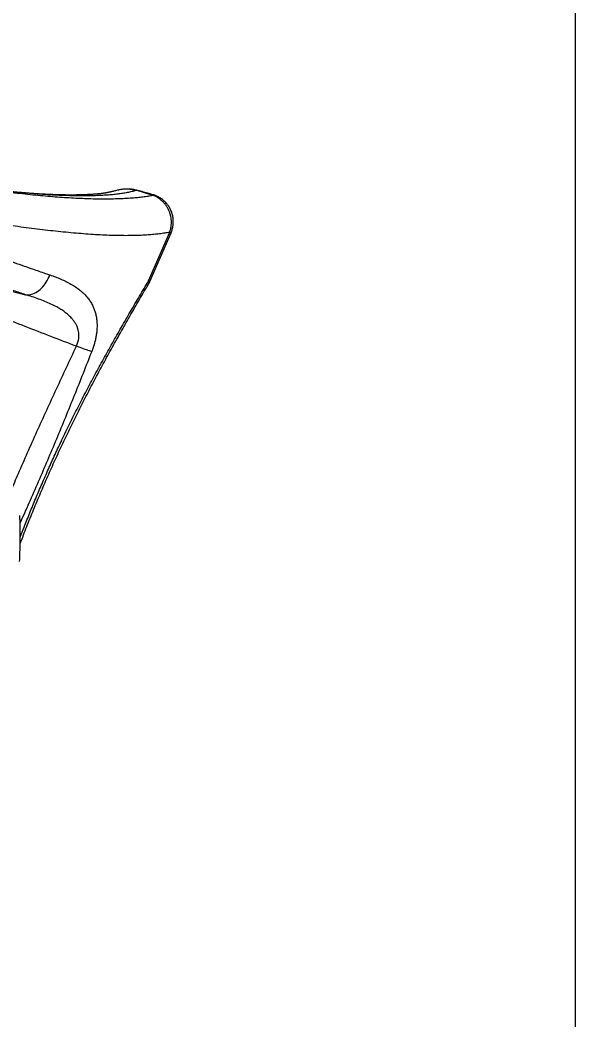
# Model space of a CAD drawing. Header units: millimetres. Extents: x -7245 to 6306, y -6696 to 5973.
# Drawn here: x 2948 to 4345, y -3014 to -565 of the extents above; entities that cross this region are included whole.
import ezdxf

# ---------------------------------------------------------------- set-up
doc = ezdxf.new("R2010")
doc.units = ezdxf.units.MM
for name, color, linetype in [('DIKOM_ОБЪЕКТ', 7, 'Continuous'), ('DIKOM_РАЗМЕР_ЗОНА', 7, 'Continuous'), ('DIKOM_РАЗМЕР_ОБЪЕКТА', 7, 'Continuous')]:
    doc.layers.add(name, color=color, linetype=linetype)
doc.styles.add('style1', font='arial.ttf', dxfattribs={"width": 0.8})
doc.dimstyles.new('1-50', dxfattribs={"dimtxt": 300, "dimasz": 200, "dimexe": 100, "dimexo": 0, "dimgap": 100, "dimtad": 1, "dimtxsty": 'style1', "dimcen": 200, "dimclrd": 7, "dimclre": 7, "dimclrt": 7, "dimadec": 1, "dimazin": 2, "dimtfac": 1, "dimtmove": 0, "dimatfit": 2, "dimfxl": 0, "dimlwd": 25, "dimlwe": 18, "dimarcsym": 0})

# ---------------------------------------------------------------- blocks, each defined once
blk = doc.blocks.new('*D10')
at = {"layer": 'Defpoints', "color": 0, "transparency": 16777216}
for p in [(-4365.7, 2792.5), (4306.2, 475.6), (4306.2, -5965.3)]:
    blk.add_point(p, dxfattribs=at)
at = {"layer": 'DIKOM_РАЗМЕР_ОБЪЕКТА', "color": 7, "lineweight": 18, "transparency": 16777216}
for p, q in [((-4365.7, 2792.5), (-4365.7, -6065.3)), ((4306.2, 475.6), (4306.2, -6065.3))]:
    blk.add_line(p, q, dxfattribs=at)
at = {"layer": 'DIKOM_РАЗМЕР_ОБЪЕКТА', "color": 7, "lineweight": 25, "transparency": 16777216}
blk.add_line((-4165.7, -5965.3), (4106.2, -5965.3), dxfattribs=at)
at = {"layer": 'DIKOM_РАЗМЕР_ОБЪЕКТА', "color": 7, "transparency": 16777216}
for points in [[(-4165.7, -5931.9), (-4165.7, -5998.6), (-4365.7, -5965.3)], [(4106.2, -5931.9), (4106.2, -5998.6), (4306.2, -5965.3)]]:
    blk.add_solid(points, dxfattribs=at)
at = {"layer": 'DIKOM_РАЗМЕР_ОБЪЕКТА', "color": 7, "transparency": 16777216, "insert": (-85.8, -5712.1), "char_height": 300, "attachment_point": 5, "style": 'style1'}
blk.add_mtext('8650', dxfattribs=at)
blk = doc.blocks.new('*D12')
at = {"layer": 'Defpoints', "color": 0, "transparency": 16777216}
for p in [(-5865.7, 123.3), (6306.2, -91.9), (6306.2, -6596.1)]:
    blk.add_point(p, dxfattribs=at)
at = {"layer": 'DIKOM_РАЗМЕР_ЗОНА', "color": 7, "lineweight": 18, "transparency": 16777216}
for p, q in [((-5865.7, 123.3), (-5865.7, -6696.1)), ((6306.2, -91.9), (6306.2, -6696.1))]:
    blk.add_line(p, q, dxfattribs=at)
at = {"layer": 'DIKOM_РАЗМЕР_ЗОНА', "color": 7, "lineweight": 25, "transparency": 16777216}
blk.add_line((-5665.7, -6596.1), (6106.2, -6596.1), dxfattribs=at)
at = {"layer": 'DIKOM_РАЗМЕР_ЗОНА', "color": 7, "transparency": 16777216}
for points in [[(-5665.7, -6562.8), (-5665.7, -6629.5), (-5865.7, -6596.1)], [(6106.2, -6562.8), (6106.2, -6629.5), (6306.2, -6596.1)]]:
    blk.add_solid(points, dxfattribs=at)
at = {"layer": 'DIKOM_РАЗМЕР_ЗОНА', "color": 7, "transparency": 16777216, "insert": (-71.2, -6343), "char_height": 300, "attachment_point": 5, "style": 'style1'}
blk.add_mtext('12150', dxfattribs=at)

msp = doc.modelspace()

# ---------------------------------------------------------------- linework, layer by layer
at = {"layer": 'DIKOM_ОБЪЕКТ', "color": 7, "linetype": 'Continuous', "lineweight": 15}
for p, q in [((3262.485, -1203.439), (3314.019, -1084.503)), ((3265.669, -1204.735), (3317.203, -1085.8)), ((2948.035, -1849.783), (2948.035, -1849.793)), ((2948.078, -1846.782), (2948.077, -1846.791))]:
    msp.add_line(p, q, dxfattribs=at)
at = {"layer": 'DIKOM_ОБЪЕКТ', "color": 7, "linetype": 'Continuous', "lineweight": 15, "flags": 128}
for points in [[(2961.443, -1237.547), (2964.947, -1237.754), (2968.51, -1237.613), (2972.115, -1237.123), (2975.743, -1236.287), (2979.376, -1235.109), (2982.994, -1233.594), (2986.581, -1231.752), (2990.116, -1229.592), (2993.582, -1227.123), (2996.961, -1224.36), (3000.236, -1221.316), (3003.39, -1218.007), (3006.407, -1214.45), (3009.271, -1210.663), (3011.968, -1206.666), (3014.484, -1202.478), (3016.806, -1198.122), (3018.921, -1193.62), (3020.82, -1188.995)], [(3123.207, -1376.378), (3120.552, -1375.618), (3117.604, -1374.729), (3114.38, -1373.714), (3110.897, -1372.58), (3107.174, -1371.333), (3103.233, -1369.98), (3099.094, -1368.528), (3094.781, -1366.985), (3090.318, -1365.36), (3085.728, -1363.662)], [(2946.578, -1890.545), (2946.814, -1885.912), (2947.029, -1881.277), (2947.225, -1876.641), (2947.4, -1872.004), (2947.555, -1867.366), (2947.69, -1862.727), (2947.804, -1858.087), (2947.899, -1853.446)], [(2948.035, -1849.793), (2948.04, -1849.417), (2948.046, -1849.042), (2948.051, -1848.667), (2948.057, -1848.292), (2948.062, -1847.917), (2948.067, -1847.542), (2948.072, -1847.167), (2948.077, -1846.791)]]:
    msp.add_lwpolyline(points, dxfattribs=at)
at = {"layer": 'DIKOM_ОБЪЕКТ', "color": 7, "linetype": 'Continuous', "lineweight": 15}
for centre, radius, start, end in [((3269.745, -992.669), 3.328, 339.70427, 4.484562), ((3337.555, -1031.26), 58.213, 246.152655, 249.536936), ((3256.024, -1207.22), 7.486, 336.508783, 30.334574), ((3281.722, -1160.737), 46.836, 245.748887, 249.955425), ((3219.791, -1184.857), 50, 329.554668, 336.573185)]:
    msp.add_arc(centre, radius, start, end, dxfattribs=at)
for points, knots in [([(2814.471, -972.463), (2820.993, -973.372), (2836.667, -975.557), (2861.022, -978.784), (2887.818, -982.212), (2914.368, -985.45), (2940.662, -988.482), (2966.414, -991.257), (2991.586, -993.761), (3015.952, -995.958), (3039.508, -997.843), (3062.262, -999.422), (3084.384, -1000.698), (3105.84, -1001.663), (3126.817, -1002.314), (3147.231, -1002.619), (3167.038, -1002.554), (3186.083, -1002.128), (3204.378, -1001.344), (3220.813, -1000.28), (3235.558, -999.018), (3248.661, -997.594), (3261.195, -995.904), (3268.976, -994.517), (3272.866, -993.824)], [0, 0, 0, 0, 0.03335166, 0.08014316, 0.12689625, 0.17500703, 0.22315986, 0.27132723, 0.31948091, 0.36759218, 0.41454452, 0.46153525, 0.50853901, 0.55553043, 0.60248356, 0.65076897, 0.69909209, 0.74743507, 0.79577207, 0.84406993, 0.88298628, 0.92190141, 0.96095105, 1, 1, 1, 1]), ([(3186.627, -981.465), (3186.28, -981.558), (3184.479, -982.04), (3181.406, -982.846), (3177.568, -983.83), (3174.259, -984.649), (3171.477, -985.316), (3169.217, -985.838), (3167.367, -986.253), (3165.973, -986.556), (3164.967, -986.77), (3164.2, -986.93), (3163.364, -987.103), (3162.309, -987.316), (3160.989, -987.576), (3159.207, -987.913), (3157.158, -988.28), (3155.028, -988.638), (3153.017, -988.955), (3150.905, -989.266), (3148.619, -989.574), (3146.199, -989.869), (3143.585, -990.16), (3140.626, -990.459), (3137.489, -990.749), (3134.393, -991.014), (3131.517, -991.245), (3128.758, -991.453), (3125.9, -991.656), (3122.831, -991.859), (3119.561, -992.059), (3116.246, -992.244), (3112.909, -992.414), (3109.681, -992.564), (3106.731, -992.687), (3104.161, -992.785), (3101.472, -992.879), (3098.356, -992.977), (3094.533, -993.08), (3090.214, -993.174), (3084.871, -993.262), (3078.547, -993.324), (3071.412, -993.34), (3065.438, -993.307), (3060.847, -993.259), (3057.759, -993.217), (3054.999, -993.172), (3052.502, -993.124), (3049.988, -993.072), (3047.146, -993.006), (3043.842, -992.921), (3040.263, -992.818), (3036.641, -992.703), (3033.149, -992.581), (3029.866, -992.459), (3026.859, -992.341), (3024.212, -992.23), (3021.938, -992.132), (3019.98, -992.044), (3017.754, -991.941), (3014.912, -991.805), (3011.172, -991.619), (3006.828, -991.39), (3001.999, -991.122), (2996.809, -990.819), (2990.999, -990.459), (2984.966, -990.067), (2978.952, -989.653), (2973.213, -989.241), (2967.262, -988.797), (2960.986, -988.308), (2954.606, -987.791), (2948.37, -987.267), (2942.429, -986.751), (2937.22, -986.285), (2932.881, -985.888), (2929.177, -985.542), (2925.406, -985.186), (2921.165, -984.778), (2916.282, -984.3), (2910.871, -983.759), (2904.948, -983.154), (2898.638, -982.498), (2892.086, -981.801), (2885.542, -981.092), (2878.164, -980.278), (2870.012, -979.36), (2861.146, -978.34), (2852.663, -977.343), (2844.632, -976.384), (2837.664, -975.509), (2833.674, -975.003), (2831.823, -974.769)], [0, 0, 0, 0, 0.00459826, 0.0238714, 0.04093618, 0.05579039, 0.06822645, 0.07853287, 0.08712741, 0.09428148, 0.09824974, 0.10160524, 0.10561396, 0.11095909, 0.11764443, 0.12559608, 0.13758659, 0.14795751, 0.15686555, 0.16743995, 0.17884208, 0.18955014, 0.20010495, 0.21198688, 0.22436445, 0.23548867, 0.24584135, 0.25500219, 0.26438084, 0.27529898, 0.28630069, 0.29732519, 0.30827819, 0.31908246, 0.32864577, 0.33660995, 0.3435476, 0.35402685, 0.36576941, 0.37894066, 0.39347284, 0.41390639, 0.4349446, 0.45545007, 0.46490396, 0.47364653, 0.48128529, 0.48781849, 0.4942525, 0.50189216, 0.51097564, 0.52099171, 0.53063517, 0.53984064, 0.54860768, 0.55641252, 0.56329378, 0.56914696, 0.57397137, 0.57836311, 0.5862072, 0.59566622, 0.6067428, 0.61895547, 0.63178791, 0.64524016, 0.66169394, 0.67575662, 0.68866692, 0.70283414, 0.7181771, 0.73311713, 0.74753816, 0.7614182, 0.77387812, 0.78296663, 0.79070701, 0.79870523, 0.80806033, 0.81877249, 0.83084101, 0.84346248, 0.8572899, 0.87162263, 0.88555816, 0.89909398, 0.91849711, 0.93701517, 0.95464614, 0.97129541, 0.98668373, 1, 1, 1, 1]), ([(3231.566, -982.576), (3228.071, -983.407), (3221.087, -985.067), (3210.237, -987.379), (3198.919, -989.455), (3186.975, -991.219), (3174.211, -992.567), (3160.763, -993.562), (3146.897, -994.355), (3131.36, -994.973), (3114.034, -995.356), (3094.775, -995.425), (3074.871, -995.159), (3054.333, -994.557), (3032.374, -993.6), (3008.944, -992.266), (2983.995, -990.53), (2958.416, -988.453), (2932.245, -986.049), (2905.523, -983.338), (2878.241, -980.33), (2854.69, -977.601), (2840.051, -975.771), (2834.866, -975.123)], [0, 0, 0, 0, 0.04084011, 0.08161606, 0.12231046, 0.16293151, 0.20352041, 0.24410663, 0.28466678, 0.32518814, 0.37605853, 0.4268358, 0.47750439, 0.5280551, 0.57850294, 0.63470966, 0.69081596, 0.74680515, 0.8026578, 0.85836715, 0.91397648, 0.96952837, 1, 1, 1, 1]), ([(3231.566, -982.576), (3231.566, -982.576), (3229.588, -982.576), (3226.017, -980.773), (3220.212, -980.001), (3214.407, -979.206), (3208.032, -978.892), (3201.194, -979.053), (3193.859, -979.83), (3189.061, -980.917), (3186.628, -981.468)], [0, 0, 0, 0, 0.00000127, 0.12686122, 0.2537247, 0.38290847, 0.51209372, 0.67319949, 0.83429447, 1, 1, 1, 1]), ([(3231.499, -981.215), (3231.466, -981.207), (3229.677, -980.771), (3226.111, -980.095), (3220.835, -979.292), (3215.618, -978.796), (3210.484, -978.581), (3205.263, -978.652), (3200.034, -979.027), (3194.738, -979.743), (3190.605, -980.484), (3188.221, -981.105), (3187.567, -981.275)], [0, 0, 0, 0, 0.00227453, 0.12459955, 0.2453176, 0.36326117, 0.4789452, 0.5927974, 0.71633291, 0.83332157, 0.95433301, 1, 1, 1, 1]), ([(3186.628, -981.468), (3186.62, -981.47), (3186.367, -981.52), (3186.124, -981.607), (3185.889, -981.692)], [0, 0, 0, 0, 0.03174803, 1, 1, 1, 1]), ([(3231.613, -982.545), (3231.606, -982.555), (3231.598, -982.567), (3231.572, -982.574), (3231.566, -982.576)], [0, 0, 0, 0, 0.77867359, 1, 1, 1, 1]), ([(3231.673, -981.399), (3231.701, -981.358), (3231.771, -981.255), (3231.733, -981.713), (3231.653, -982.268), (3231.613, -982.545)], [0, 0, 0, 0, 0.24687114, 0.62343093, 1, 1, 1, 1]), ([(3231.653, -982.555), (3231.653, -982.555), (3231.639, -982.555), (3231.626, -982.55), (3231.613, -982.545)], [0, 0, 0, 0, 0.00143659, 1, 1, 1, 1]), ([(3272.866, -993.824), (3266.016, -992.028), (3252.308, -988.435), (3238.779, -982.555), (3231.653, -982.555), (3231.653, -982.555)], [0, 0, 0, 0, 0.49975026, 0.99999861, 1, 1, 1, 1]), ([(3273.044, -992.466), (3269.827, -991.508), (3262.169, -989.228), (3249.546, -985.83), (3238.973, -983.097), (3232.86, -981.625), (3231.687, -981.342)], [0, 0, 0, 0, 0.23511402, 0.55964225, 0.91548733, 1, 1, 1, 1]), ([(3314.019, -1084.503), (3314.928, -1081.623), (3316.745, -1075.862), (3317.96, -1067.485), (3318.255, -1059.705), (3317.814, -1052.593), (3316.656, -1045.36), (3314.696, -1038.096), (3311.92, -1030.903), (3308.333, -1023.901), (3303.898, -1017.221), (3298.654, -1010.978), (3292.843, -1005.46), (3286.549, -1000.757), (3279.922, -996.788), (3275.216, -994.811), (3272.866, -993.824)], [0, 0, 0, 0, 0.08247517, 0.16494894, 0.22897888, 0.29317684, 0.35720583, 0.42641743, 0.49584381, 0.56505356, 0.63887962, 0.71297132, 0.78680129, 0.85779091, 0.92900666, 1, 1, 1, 1]), ([(3317.195, -1085.802), (3317.223, -1085.743), (3317.922, -1084.267), (3319.019, -1081.246), (3320.464, -1076.747), (3321.567, -1072.125), (3322.356, -1067.447), (3322.81, -1062.775), (3322.945, -1058.125), (3322.764, -1053.482), (3322.263, -1048.826), (3321.443, -1044.224), (3320.319, -1039.739), (3318.907, -1035.381), (3317.207, -1031.123), (3315.204, -1026.947), (3312.913, -1022.898), (3310.369, -1019.046), (3307.595, -1015.402), (3304.597, -1011.956), (3301.346, -1008.682), (3297.85, -1005.598), (3294.156, -1002.754), (3290.295, -1000.17), (3286.287, -997.85), (3282.111, -995.772), (3277.756, -993.979), (3274.721, -992.866), (3273.124, -992.432), (3273.057, -992.414)], [0, 0, 0, 0, 0.00166629, 0.04195802, 0.08238218, 0.12305978, 0.16389087, 0.20416234, 0.24354608, 0.28332324, 0.32342742, 0.36376009, 0.40331009, 0.44211836, 0.48136399, 0.52100807, 0.56100525, 0.60079592, 0.63950962, 0.67857103, 0.71805625, 0.75796059, 0.79824432, 0.83774323, 0.87721991, 0.91713235, 0.95747404, 0.9982184, 1, 1, 1, 1]), ([(3314.019, -1084.503), (3310.007, -1085.224), (3301.983, -1086.666), (3289.083, -1088.447), (3275.556, -1089.945), (3260.557, -1091.2), (3243.991, -1092.15), (3225.726, -1092.73), (3206.616, -1092.911), (3186.687, -1092.7), (3165.757, -1092.107), (3143.806, -1091.125), (3120.827, -1089.746), (3097.057, -1087.996), (3072.535, -1085.884), (3047.529, -1083.449), (3022.077, -1080.704), (2996.222, -1077.677), (2969.745, -1074.355), (2942.687, -1070.755), (2914.808, -1066.854), (2886.101, -1062.664), (2856.575, -1058.188), (2826.536, -1053.457), (2796.071, -1048.501), (2775.412, -1044.99), (2765.088, -1043.235)], [0, 0, 0, 0, 0.03600707, 0.07201408, 0.10813735, 0.14426038, 0.1864216, 0.22861756, 0.27082535, 0.3130214, 0.35518252, 0.39856775, 0.44199089, 0.48542706, 0.52885037, 0.57223525, 0.61437214, 0.65654415, 0.69872774, 0.74089991, 0.78303661, 0.82640376, 0.86980916, 0.91322762, 0.956633, 1, 1, 1, 1]), ([(2744.161, -1091.531), (2753.6, -1094.895), (2772.483, -1101.625), (2800.279, -1111.504), (2827.642, -1121.216), (2854.672, -1130.798), (2881.337, -1140.248), (2907.597, -1149.539), (2933.248, -1158.589), (2955.409, -1166.373), (2974.293, -1172.972), (2990.108, -1178.464), (3005.654, -1183.827), (3015.765, -1187.272), (3020.82, -1188.995)], [0, 0, 0, 0, 0.09284018, 0.18573556, 0.27863107, 0.37147096, 0.46614877, 0.56088527, 0.65562223, 0.75029989, 0.81265735, 0.87501481, 0.93750754, 1, 1, 1, 1]), ([(2961.443, -1237.547), (2956.675, -1235.955), (2947.138, -1232.771), (2932.447, -1227.803), (2917.476, -1222.705), (2899.773, -1216.636), (2879.171, -1209.539), (2855.484, -1201.346), (2831.234, -1192.935), (2806.289, -1184.271), (2780.66, -1175.366), (2754.366, -1166.219), (2727.657, -1156.911), (2709.52, -1150.567), (2700.454, -1147.396)], [0, 0, 0, 0, 0.06259755, 0.1251956, 0.18793484, 0.25067439, 0.34336951, 0.4361228, 0.52887737, 0.62157392, 0.71614993, 0.81078414, 0.9054209, 1, 1, 1, 1]), ([(2769.84, -1191.147), (2781.569, -1193.901), (2810.804, -1200.764), (2857.342, -1211.923), (2909.504, -1224.588), (2944.13, -1233.227), (2961.443, -1237.547)], [0, 0, 0, 0, 0.18256144, 0.45503773, 0.72752214, 1, 1, 1, 1]), ([(3020.82, -1188.995), (3025.416, -1190.602), (3034.617, -1193.821), (3047.804, -1199.15), (3060.478, -1204.951), (3072.523, -1211.329), (3083.871, -1218.351), (3093.65, -1225.509), (3101.986, -1232.692), (3109.021, -1239.798), (3115.439, -1247.525), (3121.157, -1255.919), (3125.864, -1264.592), (3129.607, -1273.483), (3132.469, -1282.514), (3134.59, -1292.165), (3135.806, -1301.682), (3136.245, -1310.92), (3136.092, -1319.727), (3135.372, -1328.847), (3134.075, -1338.17), (3132.185, -1347.656), (3129.734, -1357.223), (3126.789, -1366.844), (3124.399, -1373.205), (3123.207, -1376.378)], [0, 0, 0, 0, 0.06029702, 0.12073132, 0.18119627, 0.24161149, 0.3019319, 0.3621529, 0.40869303, 0.45536672, 0.50204021, 0.54862583, 0.59509237, 0.63483317, 0.67469503, 0.71451429, 0.75419418, 0.78515043, 0.81621559, 0.84725809, 0.87818462, 0.90857205, 0.93909831, 0.96961824, 1, 1, 1, 1]), ([(2948.075, -1846.959), (2950.097, -1841.652), (2954.753, -1829.429), (2962.209, -1810.315), (2970.41, -1789.63), (2978.747, -1769.002), (2987.205, -1748.451), (2995.787, -1727.977), (3004.495, -1707.575), (3013.323, -1687.265), (3022.277, -1667.033), (3031.367, -1646.847), (3040.612, -1626.665), (3050.008, -1606.491), (3059.541, -1586.355), (3069.196, -1566.289), (3078.957, -1546.321), (3088.848, -1526.403), (3098.884, -1506.495), (3109.085, -1486.549), (3119.439, -1466.585), (3129.944, -1446.596), (3140.6, -1426.578), (3151.404, -1406.526), (3162.355, -1386.435), (3173.452, -1366.3), (3184.69, -1346.115), (3196.069, -1325.877), (3207.585, -1305.58), (3219.236, -1285.22), (3231.02, -1264.788), (3242.931, -1244.287), (3253.571, -1226.068), (3260.237, -1214.728), (3262.894, -1210.208)], [0, 0, 0, 0, 0.02376087, 0.05471969, 0.08571647, 0.11664885, 0.14752725, 0.17836064, 0.20915989, 0.23993727, 0.27060423, 0.30132602, 0.33218107, 0.3631309, 0.39413601, 0.42515675, 0.45614051, 0.48706591, 0.51824893, 0.54959306, 0.58111065, 0.61281351, 0.64471439, 0.67682487, 0.7091564, 0.74172094, 0.77453022, 0.80759419, 0.84092483, 0.87453166, 0.9084256, 0.94263231, 0.97713278, 1, 1, 1, 1]), ([(2948.235, -1831.122), (2951.374, -1822.932), (2959.014, -1803.004), (2971.629, -1771.444), (2986.201, -1736.011), (3001.412, -1700.284), (3017.247, -1664.287), (3033.504, -1628.496), (3050.953, -1591.256), (3069.654, -1552.628), (3089.637, -1512.67), (3110.044, -1473.067), (3130.821, -1433.849), (3152.055, -1394.791), (3173.708, -1355.903), (3195.724, -1317.175), (3217.904, -1278.85), (3240.181, -1240.899), (3255.051, -1215.924), (3262.485, -1203.439)], [0, 0, 0, 0, 0.03705735, 0.09018166, 0.1432887, 0.19845071, 0.25363159, 0.30881256, 0.36397513, 0.42695865, 0.48997936, 0.55301473, 0.61604055, 0.67902768, 0.74319884, 0.8074001, 0.87161556, 0.93582373, 1, 1, 1, 1]), ([(3085.728, -1363.662), (3064.802, -1355.677), (3022.948, -1339.705), (2960.603, -1315.47), (2898.559, -1291.032), (2836.852, -1266.376), (2790.429, -1247.577), (2764.607, -1237.026), (2759.173, -1234.806)], [0, 0, 0, 0, 0.18986565, 0.37974633, 0.56963674, 0.75952661, 0.94939896, 1, 1, 1, 1]), ([(3085.728, -1363.662), (3086.439, -1362.028), (3087.861, -1358.753), (3089.482, -1353.707), (3090.896, -1347.799), (3091.722, -1341.244), (3091.719, -1334.236), (3090.936, -1327.685), (3089.758, -1322.699), (3088.106, -1317.529), (3085.899, -1312.214), (3082.405, -1305.932), (3078.361, -1300.133), (3072.931, -1293.651), (3065.88, -1286.724), (3057.008, -1279.614), (3047.506, -1273.219), (3036.331, -1266.718), (3023.406, -1260.176), (3008.628, -1253.717), (2993.319, -1247.863), (2977.598, -1242.482), (2966.826, -1239.191), (2961.443, -1237.547)], [0, 0, 0, 0, 0.02155512, 0.04317765, 0.06473151, 0.09702526, 0.12743614, 0.15800342, 0.18848492, 0.20115683, 0.23809981, 0.27518755, 0.31235074, 0.34939799, 0.40964152, 0.47003337, 0.53051245, 0.59087682, 0.67259139, 0.75439774, 0.83629036, 0.91819851, 1, 1, 1, 1]), ([(2925.495, -1717.924), (2931.577, -1703.651), (2944.972, -1672.213), (2966.208, -1623.837), (2989.278, -1572.247), (3012.927, -1520.328), (3045.116, -1450.612), (3069.483, -1398.443), (3085.728, -1363.662)], [0, 0, 0, 0, 0.1196486, 0.2635424, 0.40743852, 0.55556807, 0.70369857, 1, 1, 1, 1]), ([(3123.207, -1376.378), (3116.141, -1394.344), (3102.008, -1430.276), (3080.518, -1484.099), (3058.759, -1537.847), (3036.835, -1591.085), (3014.719, -1643.789), (2992.36, -1695.944), (2970.095, -1746.77), (2955.112, -1780.128), (2947.883, -1796.223)], [0, 0, 0, 0, 0.12744828, 0.25489662, 0.38239127, 0.50988477, 0.63446243, 0.7590395, 0.88374092, 1, 1, 1, 1]), ([(2948.135, -1805.821), (2948.019, -1800.462), (2947.818, -1791.178), (2947.395, -1781.899), (2947.216, -1777.976)], [0, 0, 0, 0, 0.57726938, 1, 1, 1, 1]), ([(2948.077, -1846.791), (2948.103, -1844.705), (2948.154, -1840.534), (2948.214, -1834.305), (2948.258, -1828.32), (2948.281, -1822.645), (2948.281, -1817.036), (2948.244, -1811.608), (2948.202, -1807.846), (2948.156, -1806.011), (2948.152, -1805.821)], [0, 0, 0, 0, 0.15569746, 0.31138759, 0.4456543, 0.58034871, 0.71460762, 0.84928325, 0.98439629, 1, 1, 1, 1]), ([(2947.899, -1853.446), (2947.899, -1853.421), (2947.903, -1853.238), (2947.912, -1852.869), (2947.929, -1852.367), (2947.95, -1851.917), (2947.963, -1851.718), (2947.969, -1851.619)], [0, 0, 0, 0, 0.03717322, 0.27787457, 0.51847772, 0.75925019, 1, 1, 1, 1]), ([(2947.969, -1851.619), (2947.976, -1851.52), (2947.989, -1851.322), (2948.007, -1850.871), (2948.023, -1850.37), (2948.031, -1850.001), (2948.034, -1849.817), (2948.035, -1849.793)], [0, 0, 0, 0, 0.24072445, 0.48133595, 0.72216483, 0.96283125, 1, 1, 1, 1])]:
    msp.add_open_spline(points, degree=3, knots=knots, dxfattribs=at)

# ---------------------------------------------------------------- dimensions: what is measured, and where the dimension line sits
at = {"layer": 'DIKOM_РАЗМЕР_ЗОНА'}
dim = msp.add_linear_dim(base=(6306.184, -6596.144), p1=(-5865.714, 123.344), p2=(6306.184, -91.922), text='12150', dimstyle='1-50', dxfattribs=at)
dim.commit()
dim.dimension.update_dxf_attribs({"geometry": '*D12', "text_midpoint": (-71.192, -6596.144), "dimtype": 160})
at = {"layer": 'DIKOM_РАЗМЕР_ОБЪЕКТА'}
dim = msp.add_linear_dim(base=(4306.158, -5965.268), p1=(-4365.714, 2792.532), p2=(4306.158, 475.605), text='8650', dimstyle='1-50', dxfattribs=at)
dim.commit()
dim.dimension.update_dxf_attribs({"geometry": '*D10', "text_midpoint": (-85.784, -5965.268), "dimtype": 160})

doc.saveas('drawing.dxf')
